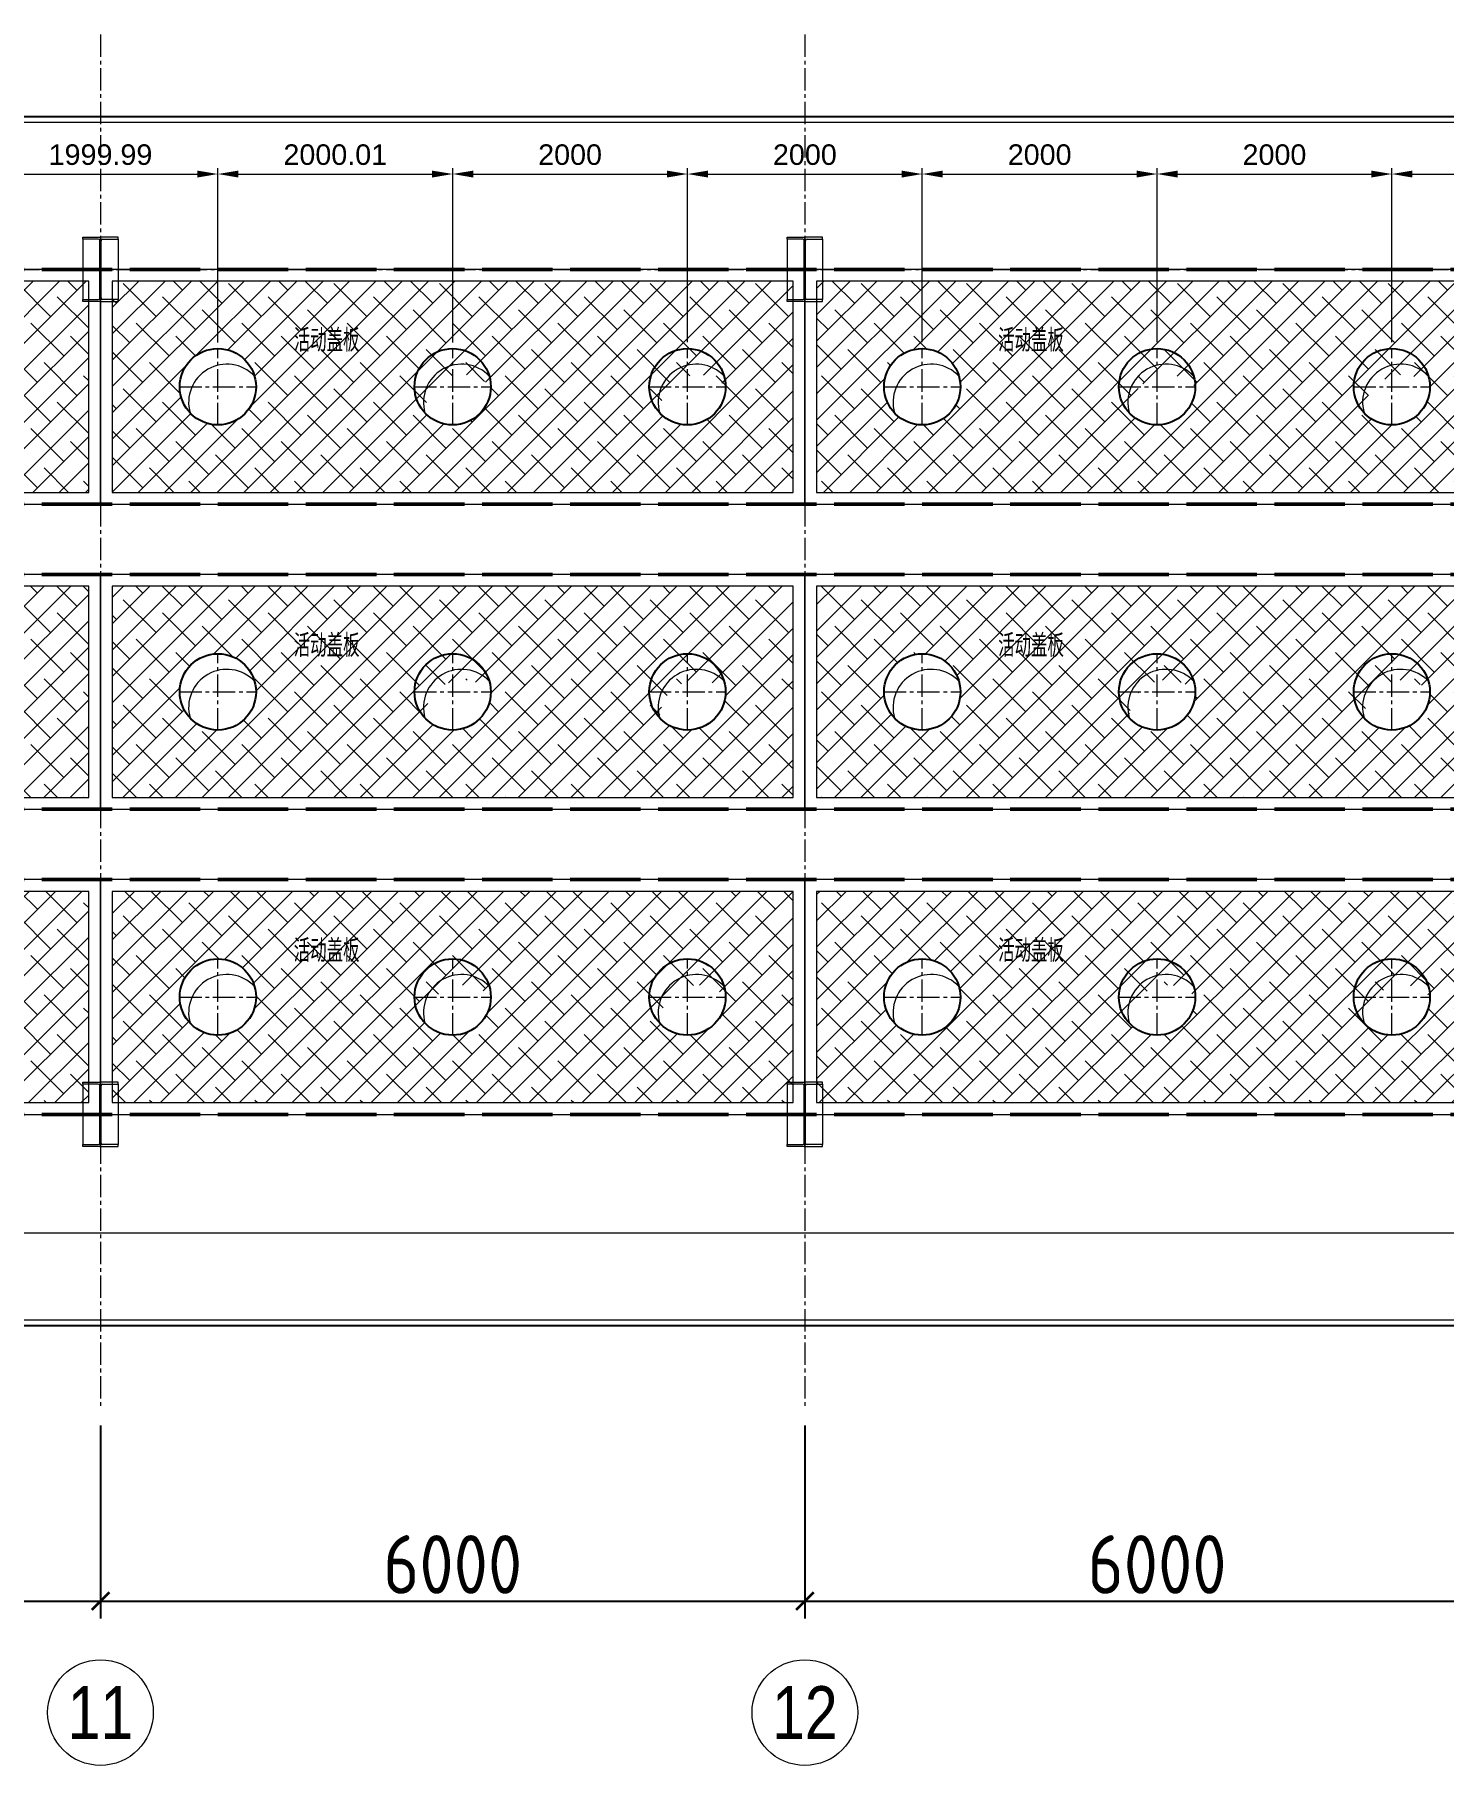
# Model space of a CAD drawing. Header units: millimetres. Extents: x 163705 to 1616509, y 81827 to 302547.
# Drawn here: x 1374180 to 1386180, y 137513 to 152260 of the extents above; entities that cross this region are included whole.
import ezdxf
from ezdxf.enums import TextEntityAlignment as Align

# ---------------------------------------------------------------- set-up
doc = ezdxf.new("R2010")
doc.units = ezdxf.units.MM
doc.header["$LTSCALE"] = 10
doc.linetypes.add('ACAD_ISO02W100', pattern=[15, 12, -3])
doc.linetypes.add('CENTER2', pattern=[28.575, 19.05, -3.175, 3.175, -3.175])
for name, color, linetype, lineweight in [('1-中心线', 1, 'CENTER2', 0), ('1-剖面线', 8, 'Continuous', 0), ('1-填充', 8, 'Continuous', 18), ('1-护栏', 4, 'Continuous', 18), ('1-标注', 3, 'Continuous', 0), ('1-设备轮廓', 2, 'Continuous', 18), ('1-钢构', 6, 'Continuous', 0)]:
    doc.layers.add(name, color=color, linetype=linetype, lineweight=lineweight)
doc.styles.add('ARIAL', font='arial.ttf', dxfattribs={"width": 0.7})
doc.styles.add('HZ', font='gbenor.shx', dxfattribs={"bigfont": 'gbcbig.shx'})
doc.styles.get("Standard").update_dxf_attribs({"font": 'arial.ttf'})
doc.dimstyles.new('100$0', dxfattribs={"dimscale": 100, "dimtxt": 5, "dimasz": 1.5, "dimexe": 1.5, "dimexo": 0.5, "dimtad": 1, "dimdec": 0, "dimdsep": 46, "dimtxsty": 'HZ', "dimblk": 'ARCHTICK', "dimcen": 2.5, "dimdle": 1, "dimclrd": 256, "dimclre": 256, "dimadec": 0, "dimazin": 0, "dimtfac": 1, "dimtdec": 0, "dimtmove": 0, "dimatfit": 3, "dimfxl": 0, "dimarcsym": 0})
doc.dimstyles.new('AM_GB50$0', dxfattribs={"dimscale": 50, "dimtxt": 3.5, "dimasz": 3.5, "dimexe": 1, "dimexo": 1, "dimgap": 1.5, "dimtad": 1, "dimdsep": 46, "dimtxsty": 'Standard', "dimcen": 0, "dimclrd": 256, "dimclre": 256, "dimclrt": 2, "dimadec": 0, "dimazin": 2, "dimtp": 0.1, "dimtm": 0.1, "dimtfac": 0.71, "dimtdec": 3, "dimtmove": 0, "dimatfit": 3, "dimfxl": 0, "dimlwd": -1, "dimlwe": -1, "dimarcsym": 0})

# ---------------------------------------------------------------- blocks, each defined once
blk = doc.blocks.new('G$CEDFA10A2')
for p, q in [((0, 535), (0, 553)), ((0, 553), (150, 553)), ((131.5, 535), (0, 535)), ((0, 535), (0, 21)), ((144.5, 34), (144.5, 522)), ((300, 553), (150, 553)), ((155.5, 34), (155.5, 522)), ((168.5, 535), (300, 535)), ((300, 535), (300, 553)), ((300, 535), (300, 21)), ((0, 21), (131.5, 21)), ((0, 3), (0, 21)), ((150, 3), (0, 3)), ((150, 3), (300, 3)), ((300, 21), (168.5, 21)), ((300, 3), (300, 21))]:
    blk.add_line(p, q)
for centre, start, end in [((131.5, 522), 0, 90), ((168.5, 522), 90, 180), ((131.5, 34), 270, 0), ((168.5, 34), 180, 270)]:
    blk.add_arc(centre, 13, start, end)
at = {"layer": '1-中心线'}
for p, q in [((150, 0), (150, 556)), ((-3, 278), (303, 278))]:
    blk.add_line(p, q, dxfattribs=at)
blk.add_text('HC_SUPERPART', height=0.001).set_placement((150, 3))
blk = doc.blocks.new('G$CE8A1B22C')
blk.add_circle((328, 328), 325)
at = {"layer": '1-中心线'}
for p, q in [((328, 0), (328, 656)), ((0, 328), (656, 328))]:
    blk.add_line(p, q, dxfattribs=at)
at = {"layer": '1-剖面线'}
blk.add_arc((404, 195), 325, 43.5125, 196.2853, dxfattribs=at)
blk = doc.blocks.new('_ArchTick')
at = {"const_width": 0.15}
blk.add_lwpolyline([(-0.5, -0.5), (0.5, 0.5)], dxfattribs=at)
blk = doc.blocks.new('*D346')
at = {"layer": '1-标注', "lineweight": -2, "transparency": 16777216}
for p, q in [((1368741, 140409), (1368741, 138763)), ((1374741, 140409), (1374741, 138763)), ((1368641, 138913), (1374841, 138913))]:
    blk.add_line(p, q, dxfattribs=at)
at = {"layer": 'Defpoints', "transparency": 16777216}
for p in [(1368741, 140459), (1374741, 140459), (1374741, 138913)]:
    blk.add_point(p, dxfattribs=at)
at = {"layer": '1-标注', "lineweight": -2, "transparency": 16777216, "xscale": 150, "yscale": 150, "zscale": 150, "rotation": 180}
blk.add_blockref('_ArchTick', (1368741, 138913), dxfattribs=at)
at = {"layer": '1-标注', "lineweight": -2, "transparency": 16777216, "xscale": 150, "yscale": 150, "zscale": 150}
blk.add_blockref('_ArchTick', (1374741, 138913), dxfattribs=at)
at = {"layer": '1-标注', "transparency": 16777216, "insert": (1371741, 139225), "char_height": 500, "attachment_point": 5, "style": 'HZ'}
blk.add_mtext('6000', dxfattribs=at)
blk = doc.blocks.new('*D347')
at = {"layer": '1-标注', "lineweight": -2, "transparency": 16777216}
for p, q in [((1374741, 140409), (1374741, 138763)), ((1380741, 140409), (1380741, 138763)), ((1374641, 138913), (1380841, 138913))]:
    blk.add_line(p, q, dxfattribs=at)
at = {"layer": 'Defpoints', "transparency": 16777216}
for p in [(1374741, 140459), (1380741, 140459), (1380741, 138913)]:
    blk.add_point(p, dxfattribs=at)
at = {"layer": '1-标注', "lineweight": -2, "transparency": 16777216, "xscale": 150, "yscale": 150, "zscale": 150, "rotation": 180}
blk.add_blockref('_ArchTick', (1374741, 138913), dxfattribs=at)
at = {"layer": '1-标注', "lineweight": -2, "transparency": 16777216, "xscale": 150, "yscale": 150, "zscale": 150}
blk.add_blockref('_ArchTick', (1380741, 138913), dxfattribs=at)
at = {"layer": '1-标注', "transparency": 16777216, "insert": (1377741, 139225), "char_height": 500, "attachment_point": 5, "style": 'HZ'}
blk.add_mtext('6000', dxfattribs=at)
blk = doc.blocks.new('*D348')
at = {"layer": '1-标注', "lineweight": -2, "transparency": 16777216}
for p, q in [((1380741, 140409), (1380741, 138763)), ((1386741, 140409), (1386741, 138763)), ((1380641, 138913), (1386841, 138913))]:
    blk.add_line(p, q, dxfattribs=at)
at = {"layer": 'Defpoints', "transparency": 16777216}
for p in [(1380741, 140459), (1386741, 140459), (1386741, 138913)]:
    blk.add_point(p, dxfattribs=at)
at = {"layer": '1-标注', "lineweight": -2, "transparency": 16777216, "xscale": 150, "yscale": 150, "zscale": 150, "rotation": 180}
blk.add_blockref('_ArchTick', (1380741, 138913), dxfattribs=at)
at = {"layer": '1-标注', "lineweight": -2, "transparency": 16777216, "xscale": 150, "yscale": 150, "zscale": 150}
blk.add_blockref('_ArchTick', (1386741, 138913), dxfattribs=at)
at = {"layer": '1-标注', "transparency": 16777216, "insert": (1383741, 139225), "char_height": 500, "attachment_point": 5, "style": 'HZ'}
blk.add_mtext('6000', dxfattribs=at)
blk = doc.blocks.new('*D572')
at = {"layer": '1-标注', "transparency": 16777216}
for p, q in [((1373741, 149635), (1373741, 151122)), ((1373916, 151072), (1375566, 151072)), ((1375741, 149635), (1375741, 151122))]:
    blk.add_line(p, q, dxfattribs=at)
for points in [[(1373916, 151101), (1373916, 151042), (1373741, 151072)], [(1375566, 151101), (1375566, 151042), (1375741, 151072)]]:
    blk.add_solid(points, dxfattribs=at)
at = {"layer": 'Defpoints', "transparency": 16777216}
for p in [(1375741, 151072), (1373741, 149585), (1375741, 149585)]:
    blk.add_point(p, dxfattribs=at)
at = {"layer": '1-标注', "transparency": 16777216, "insert": (1374741, 151236), "char_height": 175, "attachment_point": 5}
blk.add_mtext('1999.99', dxfattribs=at)
blk = doc.blocks.new('*D573')
at = {"layer": '1-标注', "transparency": 16777216}
for p, q in [((1375741, 149635), (1375741, 151122)), ((1375916, 151072), (1377566, 151072)), ((1377741, 149635), (1377741, 151122))]:
    blk.add_line(p, q, dxfattribs=at)
for points in [[(1375916, 151101), (1375916, 151042), (1375741, 151072)], [(1377566, 151101), (1377566, 151042), (1377741, 151072)]]:
    blk.add_solid(points, dxfattribs=at)
at = {"layer": 'Defpoints', "transparency": 16777216}
for p in [(1377741, 151072), (1375741, 149585), (1377741, 149585)]:
    blk.add_point(p, dxfattribs=at)
at = {"layer": '1-标注', "transparency": 16777216, "insert": (1376741, 151236), "char_height": 175, "attachment_point": 5}
blk.add_mtext('2000.01', dxfattribs=at)
blk = doc.blocks.new('*D574')
at = {"layer": '1-标注', "transparency": 16777216}
for p, q in [((1377741, 149635), (1377741, 151122)), ((1377916, 151072), (1379566, 151072)), ((1379741, 149638), (1379741, 151122))]:
    blk.add_line(p, q, dxfattribs=at)
for points in [[(1377916, 151101), (1377916, 151042), (1377741, 151072)], [(1379566, 151101), (1379566, 151042), (1379741, 151072)]]:
    blk.add_solid(points, dxfattribs=at)
at = {"layer": 'Defpoints', "transparency": 16777216}
for p in [(1379741, 151072), (1377741, 149585), (1379741, 149588)]:
    blk.add_point(p, dxfattribs=at)
at = {"layer": '1-标注', "transparency": 16777216, "insert": (1378741, 151236), "char_height": 175, "attachment_point": 5}
blk.add_mtext('2000', dxfattribs=at)
blk = doc.blocks.new('*D575')
at = {"layer": '1-标注', "transparency": 16777216}
for p, q in [((1379741, 149638), (1379741, 151122)), ((1379916, 151072), (1381566, 151072)), ((1381741, 149638), (1381741, 151122))]:
    blk.add_line(p, q, dxfattribs=at)
for points in [[(1379916, 151101), (1379916, 151042), (1379741, 151072)], [(1381566, 151101), (1381566, 151042), (1381741, 151072)]]:
    blk.add_solid(points, dxfattribs=at)
at = {"layer": 'Defpoints', "transparency": 16777216}
for p in [(1381741, 151072), (1379741, 149588), (1381741, 149588)]:
    blk.add_point(p, dxfattribs=at)
at = {"layer": '1-标注', "transparency": 16777216, "insert": (1380741, 151236), "char_height": 175, "attachment_point": 5}
blk.add_mtext('2000', dxfattribs=at)
blk = doc.blocks.new('*D576')
at = {"layer": '1-标注', "transparency": 16777216}
for p, q in [((1381741, 149638), (1381741, 151122)), ((1381916, 151072), (1383566, 151072)), ((1383741, 149638), (1383741, 151122))]:
    blk.add_line(p, q, dxfattribs=at)
for points in [[(1381916, 151101), (1381916, 151042), (1381741, 151072)], [(1383566, 151101), (1383566, 151042), (1383741, 151072)]]:
    blk.add_solid(points, dxfattribs=at)
at = {"layer": 'Defpoints', "transparency": 16777216}
for p in [(1383741, 151072), (1381741, 149588), (1383741, 149588)]:
    blk.add_point(p, dxfattribs=at)
at = {"layer": '1-标注', "transparency": 16777216, "insert": (1382741, 151236), "char_height": 175, "attachment_point": 5}
blk.add_mtext('2000', dxfattribs=at)
blk = doc.blocks.new('*D577')
at = {"layer": '1-标注', "transparency": 16777216}
for p, q in [((1383741, 149638), (1383741, 151122)), ((1383916, 151072), (1385566, 151072)), ((1385741, 149638), (1385741, 151122))]:
    blk.add_line(p, q, dxfattribs=at)
for points in [[(1383916, 151101), (1383916, 151042), (1383741, 151072)], [(1385566, 151101), (1385566, 151042), (1385741, 151072)]]:
    blk.add_solid(points, dxfattribs=at)
at = {"layer": 'Defpoints', "transparency": 16777216}
for p in [(1385741, 151072), (1383741, 149588), (1385741, 149588)]:
    blk.add_point(p, dxfattribs=at)
at = {"layer": '1-标注', "transparency": 16777216, "insert": (1384741, 151236), "char_height": 175, "attachment_point": 5}
blk.add_mtext('2000', dxfattribs=at)
blk = doc.blocks.new('*D578')
at = {"layer": '1-标注', "transparency": 16777216}
for p, q in [((1385741, 149638), (1385741, 151122)), ((1385916, 151072), (1387566, 151072)), ((1387741, 149638), (1387741, 151122))]:
    blk.add_line(p, q, dxfattribs=at)
for points in [[(1385916, 151101), (1385916, 151042), (1385741, 151072)], [(1387566, 151101), (1387566, 151042), (1387741, 151072)]]:
    blk.add_solid(points, dxfattribs=at)
at = {"layer": 'Defpoints', "transparency": 16777216}
for p in [(1387741, 151072), (1385741, 149588), (1387741, 149588)]:
    blk.add_point(p, dxfattribs=at)
at = {"layer": '1-标注', "transparency": 16777216, "insert": (1386741, 151236), "char_height": 175, "attachment_point": 5}
blk.add_mtext('2000', dxfattribs=at)
blk = doc.blocks.new('A$C5A5F0ED2')
at = {"layer": '1-填充'}
h = blk.add_hatch(dxfattribs=at)
h.set_pattern_fill('ANSI38', color=256, scale=50)
h.paths.add_polyline_path([(100, 100), (5900, 100), (5900, 1900), (100, 1900)])
h.paths.add_polyline_path([(675, 1000, 1), (1325, 1000, 1)], flags=16)
h.paths.add_polyline_path([(3325, 1000, 0.677608), (2764, 776, 0.677608)], flags=16)
h.paths.add_polyline_path([(5325, 1000, 0.677608), (4764, 776, 0.677608)], flags=16)
for points in [[(0, 0), (6000, 0), (6000, 2000), (0, 2000)], [(100, 100), (5900, 100), (5900, 1900), (100, 1900)]]:
    blk.add_lwpolyline(points, close=True, dxfattribs=at)
for p in [(672, 672), (2672, 672), (4672, 672)]:
    blk.add_blockref('G$CE8A1B22C', p)
at = {"insert": (1646, 1492), "char_height": 194.6, "attachment_point": 1, "style": 'HZ'}
blk.add_mtext_dynamic_manual_height_columns('活动盖板', width=794.19, gutter_width=973, heights=[0], dxfattribs=at)

msp = doc.modelspace()

# ---------------------------------------------------------------- linework, layer by layer
msp.add_lwpolyline([(1347178.428, 141259.632), (1395803.428, 141259.632), (1395803.428, 151559.632), (1347178.428, 151559.632)], close=True)
at = {"layer": '1-中心线'}
for p, q in [((1374740.928, 152259.738), (1374740.928, 140559.499)), ((1380740.928, 152259.738), (1380740.928, 140559.499)), ((1345741.278, 151559.632), (1397741.203, 151559.632)), ((1345741.278, 150259.632), (1397741.203, 150259.632)), ((1345741.278, 143059.632), (1397751.203, 143059.632)), ((1345741.278, 141259.632), (1397751.203, 141259.632))]:
    msp.add_line(p, q, dxfattribs=at)
at = {"layer": '1-护栏'}
msp.add_lwpolyline([(1347228.428, 141309.632), (1395753.428, 141309.632), (1395753.428, 151509.632), (1347228.428, 151509.632)], close=True, dxfattribs=at)
for centre in [(1374740.928, 137962.793), (1380740.928, 137962.793)]:
    msp.add_circle(centre, 450, dxfattribs=at)
at = {"layer": '1-设备轮廓', "color": 5, "linetype": 'ACAD_ISO02W100', "lineweight": 50, "ltscale": 5}
for points in [[(1350240.928, 150259.632), (1393540.926, 150259.632)], [(1350240.928, 148259.632), (1393540.926, 148259.632)], [(1350240.928, 147659.632), (1393540.926, 147659.632)], [(1350240.928, 145659.632), (1393540.926, 145659.632)], [(1350240.928, 145059.632), (1393540.926, 145059.632)], [(1350240.928, 143059.632), (1393540.926, 143059.632)]]:
    msp.add_lwpolyline(points, dxfattribs=at)
at = {"layer": '1-钢构'}
msp.add_line((1349550.651, 142051.546), (1397240.927, 142051.546), dxfattribs=at)

# ---------------------------------------------------------------- block references
for name, p in [('A$C5A5F0ED2', (1368740.929, 148259.632)), ('A$C5A5F0ED2', (1374740.929, 148259.632)), ('A$C5A5F0ED2', (1380740.929, 148259.632)), ('G$CE8A1B22C', (1375412.917, 148931.632)), ('G$CE8A1B22C', (1377412.928, 148931.643)), ('G$CE8A1B22C', (1379412.928, 148931.643)), ('G$CE8A1B22C', (1381412.928, 148931.643)), ('G$CE8A1B22C', (1383412.928, 148931.643)), ('G$CE8A1B22C', (1385412.928, 148931.643)), ('A$C5A5F0ED2', (1368740.929, 145659.632)), ('A$C5A5F0ED2', (1374740.929, 145659.632)), ('A$C5A5F0ED2', (1380740.929, 145659.632)), ('G$CE8A1B22C', (1375412.917, 146331.632)), ('G$CE8A1B22C', (1377412.928, 146331.643)), ('G$CE8A1B22C', (1379412.928, 146331.643)), ('G$CE8A1B22C', (1381412.928, 146331.643)), ('G$CE8A1B22C', (1383412.928, 146331.643)), ('G$CE8A1B22C', (1385412.928, 146331.643)), ('A$C5A5F0ED2', (1368740.929, 143059.632)), ('A$C5A5F0ED2', (1374740.929, 143059.632)), ('A$C5A5F0ED2', (1380740.929, 143059.632)), ('G$CE8A1B22C', (1375412.917, 143731.632)), ('G$CE8A1B22C', (1377412.928, 143731.643)), ('G$CE8A1B22C', (1379412.928, 143731.643)), ('G$CE8A1B22C', (1381412.928, 143731.643)), ('G$CE8A1B22C', (1383412.928, 143731.643)), ('G$CE8A1B22C', (1385412.928, 143731.643))]:
    msp.add_blockref(name, p)
for p in [(1374590.928, 149981.632), (1380590.928, 149981.632), (1374590.928, 142781.632), (1380590.928, 142781.632)]:
    msp.add_blockref('G$CEDFA10A2', p, dxfattribs=at)

# ---------------------------------------------------------------- texts
at = {"layer": '1-护栏', "style": 'ARIAL', "width": 0.8}
for s, p in [('11', (1374740.928, 137962.793)), ('12', (1380740.928, 137962.793))]:
    msp.add_text(s, height=450, dxfattribs=at).set_placement(p, align=Align.MIDDLE_CENTER)

# ---------------------------------------------------------------- dimensions: what is measured, and where the dimension line sits
at = {"layer": '1-标注'}
for base, p1, p2, dimstyle, override, picture, middle in [((1375740.917, 151071.645), (1373740.928, 149584.643), (1375740.917, 149584.632), 'AM_GB50$0', {"dimtmove": 1}, '*D572', (1374740.923, 151235.996)), ((1377740.928, 151071.645), (1375740.917, 149584.632), (1377740.928, 149584.643), 'AM_GB50$0', {"dimtmove": 1}, '*D573', (1376740.923, 151235.996)), ((1379740.928, 151071.645), (1377740.928, 149584.643), (1379740.928, 149587.643), 'AM_GB50$0', {"dimtmove": 1}, '*D574', (1378740.928, 151235.996)), ((1381740.928, 151071.645), (1379740.928, 149587.643), (1381740.928, 149587.643), 'AM_GB50$0', {"dimtmove": 1}, '*D575', (1380740.928, 151235.996)), ((1383740.928, 151071.645), (1381740.928, 149587.643), (1383740.928, 149587.643), 'AM_GB50$0', {"dimtmove": 1}, '*D576', (1382740.928, 151235.996)), ((1385740.928, 151071.645), (1383740.928, 149587.643), (1385740.928, 149587.643), 'AM_GB50$0', {"dimtmove": 1}, '*D577', (1384740.928, 151235.996)), ((1387740.928, 151071.645), (1385740.928, 149587.643), (1387740.928, 149587.643), 'AM_GB50$0', {"dimtmove": 1}, '*D578', (1386740.928, 151235.996)), ((1374740.928, 138912.793), (1368740.928, 140459.499), (1374740.928, 140459.499), '100$0', {"dimtol": 0, "dimlim": 0, "dimtdec": 8, "dimtix": 1}, '*D346', (1371740.928, 139225.293)), ((1380740.928, 138912.793), (1374740.928, 140459.499), (1380740.928, 140459.499), '100$0', {"dimtol": 0, "dimlim": 0, "dimtdec": 8, "dimtix": 1}, '*D347', (1377740.928, 139225.293)), ((1386740.928, 138912.793), (1380740.928, 140459.499), (1386740.928, 140459.499), '100$0', {"dimtol": 0, "dimlim": 0, "dimtdec": 8, "dimtix": 1}, '*D348', (1383740.928, 139225.293))]:
    dim = msp.add_linear_dim(base=base, p1=p1, p2=p2, dimstyle=dimstyle, override=override, dxfattribs=at)
    dim.commit()
    dim.dimension.update_dxf_attribs({"geometry": picture, "text_midpoint": middle})

doc.saveas('drawing.dxf')
